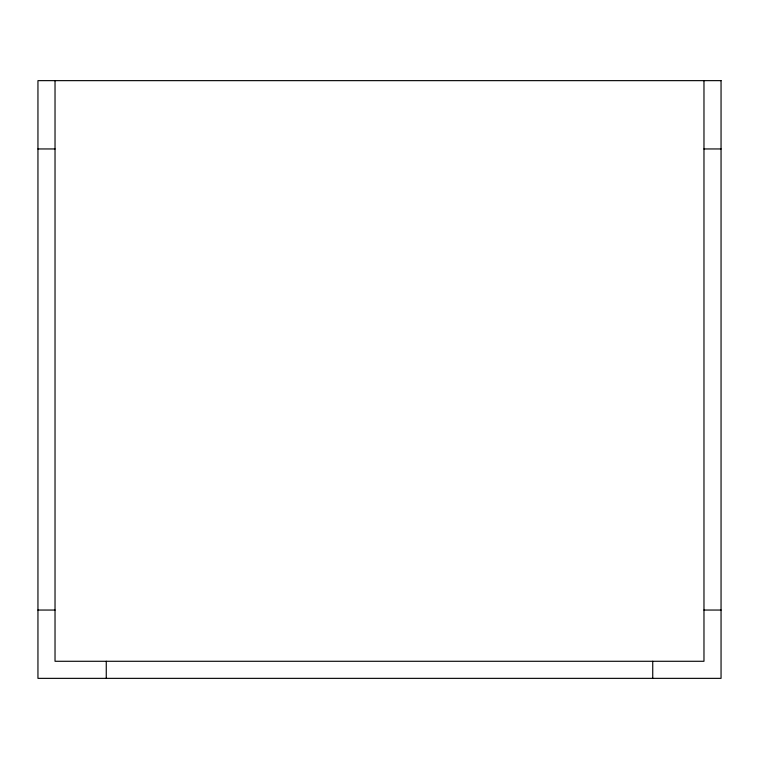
<?xml version="1.0" encoding="UTF-8"?>
<svg xmlns="http://www.w3.org/2000/svg" width="759" height="759" viewBox="0 0 759 759"><rect width="100%" height="100%" fill="white"/><g stroke="black" fill="none" stroke-linecap="round" stroke-linejoin="round"><path stroke-width="1.14" d="M37.95 148.954L55.027 148.954M703.972 148.954L721.05 148.954M37.95 610.046L55.027 610.046M703.972 610.046L721.05 610.046M703.972 80.644L703.972 661.279L55.027 661.279L55.027 80.644M652.74 661.279L652.74 678.356M106.26 661.279L106.26 678.356M721.05 80.644L37.95 80.644L37.95 678.356L721.05 678.356L721.05 80.644"/></g></svg>
